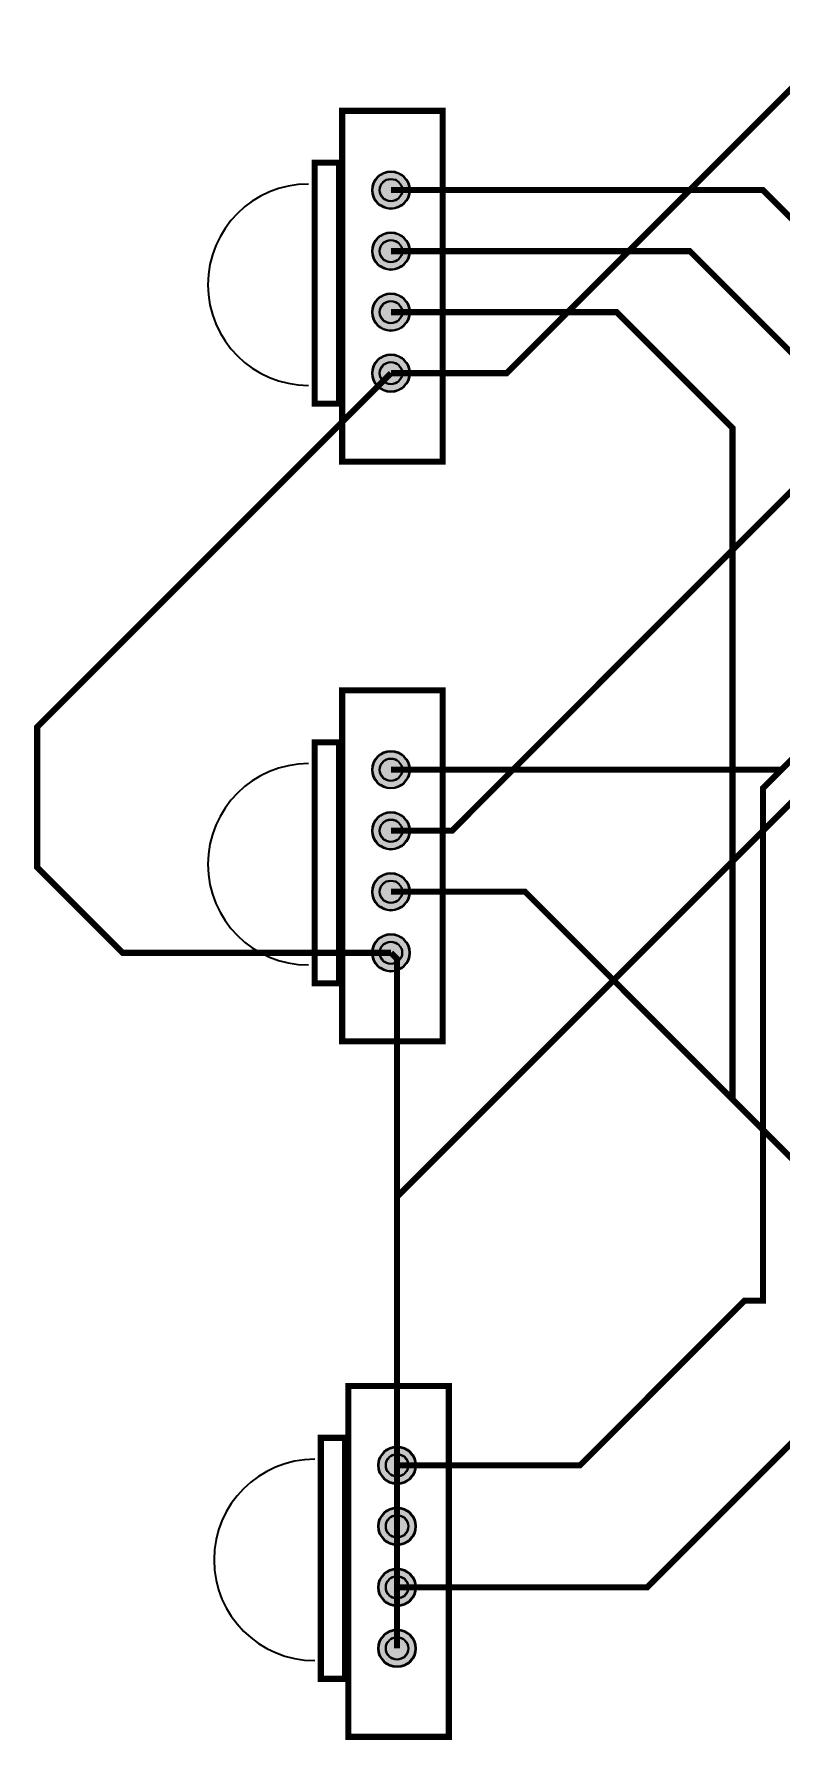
# Model space of a CAD drawing. Header units: millimetres. Extents: x -4 to 133, y -74 to -3.
# Drawn here: x -4.4 to 26.6, y -74.2 to -3.2 of the extents above; entities that cross this region are included whole.
import ezdxf

# ---------------------------------------------------------------- set-up
doc = ezdxf.new("R2010")
doc.units = ezdxf.units.MM
for name, color, linetype, true_color in [('BottomSolderMaskLayer', 7, 'Continuous', 0xaa00ff), ('Multi-Layer', 7, 'Continuous', 0xc0c0c0), ('TopLayer', 7, 'Continuous', 0xff0000), ('TopPasteMaskLayer', 7, 'Continuous', 0x808080), ('TopSilkLayer', 7, 'Continuous', 0xffff00), ('TopSolderMaskLayer', 7, 'Continuous', 0x800080)]:
    doc.layers.add(name, color=color, linetype=linetype, true_color=true_color)

msp = doc.modelspace()

# ---------------------------------------------------------------- hatches: boundary and pattern name
at = {"layer": 'BottomSolderMaskLayer'}
for points in [[(9.627, -9.652, 1), (11.201, -9.652, 1)], [(9.627, -12.192, 1), (11.201, -12.192, 1)], [(9.627, -14.732, 1), (11.201, -14.732, 1)], [(9.627, -17.272, 1), (11.201, -17.272, 1)], [(9.627, -33.782, 1), (11.201, -33.782, 1)], [(9.627, -36.322, 1), (11.201, -36.322, 1)], [(9.627, -38.862, 1), (11.201, -38.862, 1)], [(9.627, -41.402, 1), (11.201, -41.402, 1)], [(9.881, -62.738, 1), (11.455, -62.738, 1)], [(9.881, -65.278, 1), (11.455, -65.278, 1)], [(9.881, -67.818, 1), (11.455, -67.818, 1)], [(9.881, -70.358, 1), (11.455, -70.358, 1)]]:
    msp.add_hatch(color=256, dxfattribs=at).paths.add_polyline_path(points)
at = {"layer": 'Multi-Layer'}
for points in [[(9.652, -9.652, 1), (11.176, -9.652, 1)], [(9.652, -12.192, 1), (11.176, -12.192, 1)], [(9.652, -14.732, 1), (11.176, -14.732, 1)], [(9.652, -17.272, 1), (11.176, -17.272, 1)], [(9.652, -33.782, 1), (11.176, -33.782, 1)], [(9.652, -36.322, 1), (11.176, -36.322, 1)], [(9.652, -38.862, 1), (11.176, -38.862, 1)], [(9.652, -41.402, 1), (11.176, -41.402, 1)], [(9.906, -62.738, 1), (11.43, -62.738, 1)], [(9.906, -65.278, 1), (11.43, -65.278, 1)], [(9.906, -67.818, 1), (11.43, -67.818, 1)], [(9.906, -70.358, 1), (11.43, -70.358, 1)]]:
    msp.add_hatch(color=256, dxfattribs=at).paths.add_polyline_path(points)
at = {"layer": 'TopSolderMaskLayer'}
for points in [[(9.627, -9.652, 1), (11.201, -9.652, 1)], [(9.627, -12.192, 1), (11.201, -12.192, 1)], [(9.627, -14.732, 1), (11.201, -14.732, 1)], [(9.627, -17.272, 1), (11.201, -17.272, 1)], [(9.627, -33.782, 1), (11.201, -33.782, 1)], [(9.627, -36.322, 1), (11.201, -36.322, 1)], [(9.627, -38.862, 1), (11.201, -38.862, 1)], [(9.627, -41.402, 1), (11.201, -41.402, 1)], [(9.881, -62.738, 1), (11.455, -62.738, 1)], [(9.881, -65.278, 1), (11.455, -65.278, 1)], [(9.881, -67.818, 1), (11.455, -67.818, 1)], [(9.881, -70.358, 1), (11.455, -70.358, 1)]]:
    msp.add_hatch(color=256, dxfattribs=at).paths.add_polyline_path(points)

# ---------------------------------------------------------------- linework, layer by layer
at = {"layer": 'BottomSolderMaskLayer'}
for centre, radius in [((10.414, -9.652), 0.787), ((10.414, -9.652), 0.472), ((10.414, -12.192), 0.787), ((10.414, -12.192), 0.472), ((10.414, -14.732), 0.787), ((10.414, -14.732), 0.472), ((10.414, -17.272), 0.787), ((10.414, -17.272), 0.472), ((10.414, -33.782), 0.787), ((10.414, -33.782), 0.472), ((10.414, -36.322), 0.787), ((10.414, -36.322), 0.472), ((10.414, -38.862), 0.787), ((10.414, -38.862), 0.472), ((10.414, -41.402), 0.787), ((10.414, -41.402), 0.472), ((10.668, -62.738), 0.787), ((10.668, -62.738), 0.472), ((10.668, -65.278), 0.787), ((10.668, -65.278), 0.472), ((10.668, -67.818), 0.787), ((10.668, -67.818), 0.472), ((10.668, -70.358), 0.787), ((10.668, -70.358), 0.472)]:
    msp.add_circle(centre, radius, dxfattribs=at)
at = {"layer": 'Multi-Layer'}
for centre, radius in [((10.414, -9.652), 0.762), ((10.414, -9.652), 0.457), ((10.414, -12.192), 0.762), ((10.414, -12.192), 0.457), ((10.414, -14.732), 0.762), ((10.414, -14.732), 0.457), ((10.414, -17.272), 0.762), ((10.414, -17.272), 0.457), ((10.414, -33.782), 0.762), ((10.414, -33.782), 0.457), ((10.414, -36.322), 0.762), ((10.414, -36.322), 0.457), ((10.414, -38.862), 0.762), ((10.414, -38.862), 0.457), ((10.414, -41.402), 0.762), ((10.414, -41.402), 0.457), ((10.668, -62.738), 0.762), ((10.668, -62.738), 0.457), ((10.668, -65.278), 0.762), ((10.668, -65.278), 0.457), ((10.668, -67.818), 0.762), ((10.668, -67.818), 0.457), ((10.668, -70.358), 0.762), ((10.668, -70.358), 0.457)]:
    msp.add_circle(centre, radius, dxfattribs=at)
at = {"layer": 'TopLayer', "const_width": 0.254}
for points in [[(10.414, -9.652), (25.908, -9.652), (38.354, -22.098)], [(10.414, -12.192), (22.86, -12.192), (30.226, -19.558), (38.354, -19.558)], [(10.414, -14.732), (19.812, -14.732), (24.638, -19.558), (24.638, -47.498), (33.02, -55.88)], [(10.414, -36.322), (12.954, -36.322), (29.718, -19.558), (38.354, -19.558)], [(10.668, -62.738), (18.288, -62.738), (25.146, -55.88), (25.908, -55.88), (25.908, -34.544), (38.354, -22.098)], [(10.414, -38.862), (16.002, -38.862), (33.02, -55.88)], [(10.668, -67.818), (21.082, -67.818), (33.02, -55.88)]]:
    msp.add_lwpolyline(points, dxfattribs=at)
at = {"layer": 'TopLayer'}
for centre in [(6.985, -13.589), (6.985, -37.719), (7.239, -66.675)]:
    msp.add_arc(centre, 4.191, 90, 270, dxfattribs=at)
at = {"layer": 'TopPasteMaskLayer', "const_width": 0.254}
msp.add_lwpolyline([(10.668, -65.278), (10.668, -51.562), (38.354, -23.876), (38.354, -19.558)], dxfattribs=at)
at = {"layer": 'TopSilkLayer', "const_width": 0.254}
for points in [[(10.414, -17.272), (15.24, -17.272), (28.448, -4.064), (38.1, -4.064), (53.594, -19.558)], [(10.414, -41.402), (-0.762, -41.402), (-4.318, -37.846), (-4.318, -32.004), (10.414, -17.272)], [(10.414, -33.782), (26.67, -33.782), (38.354, -22.098)], [(10.668, -70.358), (10.668, -41.656), (10.414, -41.402)]]:
    msp.add_lwpolyline(points, dxfattribs=at)
for points in [[(8.382, -6.35), (12.573, -6.35), (12.573, -20.955), (8.382, -20.955), (8.382, -6.35)], [(7.239, -8.509), (8.255, -8.509), (8.255, -18.542), (7.239, -18.542), (7.239, -8.509)], [(8.382, -30.48), (12.573, -30.48), (12.573, -45.085), (8.382, -45.085), (8.382, -30.48)], [(7.239, -32.639), (8.255, -32.639), (8.255, -42.672), (7.239, -42.672), (7.239, -32.639)], [(8.636, -59.436), (12.827, -59.436), (12.827, -74.041), (8.636, -74.041), (8.636, -59.436)], [(7.493, -61.595), (8.509, -61.595), (8.509, -71.628), (7.493, -71.628), (7.493, -61.595)]]:
    msp.add_lwpolyline(points, close=True, dxfattribs=at)
at = {"layer": 'TopSolderMaskLayer'}
for centre, radius in [((10.414, -9.652), 0.787), ((10.414, -9.652), 0.472), ((10.414, -12.192), 0.787), ((10.414, -12.192), 0.472), ((10.414, -14.732), 0.787), ((10.414, -14.732), 0.472), ((10.414, -17.272), 0.787), ((10.414, -17.272), 0.472), ((10.414, -33.782), 0.787), ((10.414, -33.782), 0.472), ((10.414, -36.322), 0.787), ((10.414, -36.322), 0.472), ((10.414, -38.862), 0.787), ((10.414, -38.862), 0.472), ((10.414, -41.402), 0.787), ((10.414, -41.402), 0.472), ((10.668, -62.738), 0.787), ((10.668, -62.738), 0.472), ((10.668, -65.278), 0.787), ((10.668, -65.278), 0.472), ((10.668, -67.818), 0.787), ((10.668, -67.818), 0.472), ((10.668, -70.358), 0.787), ((10.668, -70.358), 0.472)]:
    msp.add_circle(centre, radius, dxfattribs=at)

doc.saveas('drawing.dxf')
